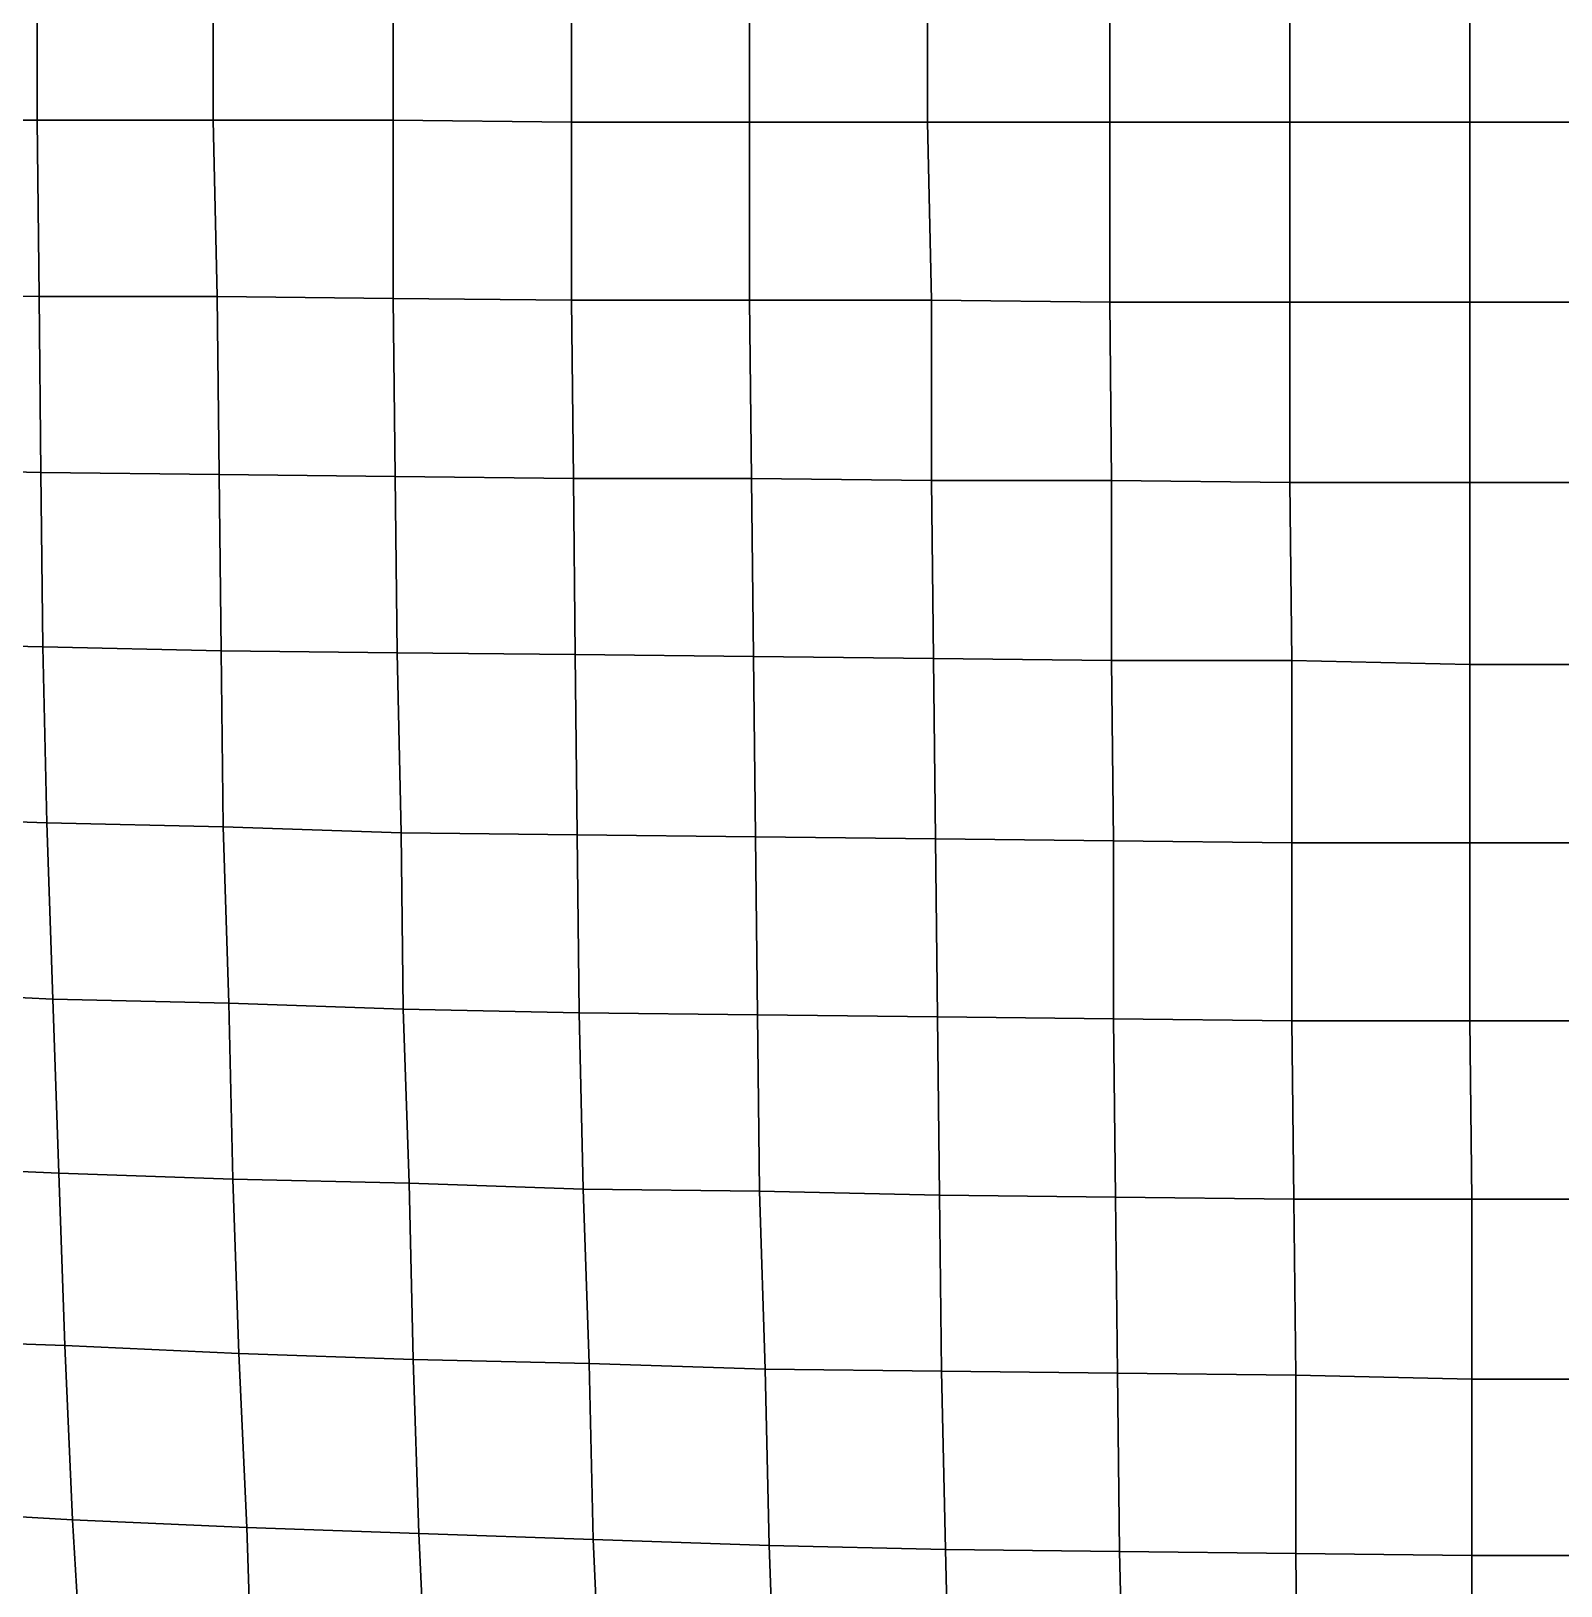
# Model space of a CAD drawing. Extents: x -15.4 to 15.4, y -15.4 to 15.4.
# Drawn here: x -7.73 to 0, y -7.85 to 0 of the extents above; entities that cross this region are included whole.
import ezdxf

# ---------------------------------------------------------------- set-up
doc = ezdxf.new("R2010")
doc.units = 0

msp = doc.modelspace()

# ---------------------------------------------------------------- linework, layer by layer
at = {"layer": 'Polylines'}
for p, q in [((-7.7, -0.45, 34.14), (-7.7, 0.45, 34.14)), ((-7.7, 0.45, 34.14), (-7.7, -0.45, 34.14)), ((-7.7, -0.45, 34.14), (-7.7, 0.45, 34.14)), ((-6.81, -0.45, 34.33), (-6.81, 0.45, 34.33)), ((-6.81, 0.45, 34.33), (-6.81, -0.45, 34.33)), ((-6.81, 0.45, 34.33), (-6.81, -0.45, 34.33)), ((-5.9, -0.45, 34.5), (-5.9, 0.45, 34.5)), ((-5.9, 0.45, 34.5), (-5.9, -0.45, 34.5)), ((-5.9, -0.45, 34.5), (-5.9, 0.45, 34.5)), ((-5, -0.46, 34.64), (-5, 0.46, 34.64)), ((-5, 0.46, 34.64), (-5, -0.46, 34.64)), ((-5, 0.46, 34.64), (-5, -0.46, 34.64)), ((-4.1, -0.46, 34.75), (-4.1, 0.46, 34.75)), ((-4.1, 0.46, 34.75), (-4.1, -0.46, 34.75)), ((-4.1, -0.46, 34.75), (-4.1, 0.46, 34.75)), ((-3.2, -0.46, 34.86), (-3.2, 0.46, 34.86)), ((-3.2, 0.46, 34.86), (-3.2, -0.46, 34.86)), ((-3.2, 0.46, 34.86), (-3.2, -0.46, 34.86)), ((-2.28, -0.46, 34.92), (-2.28, 0.46, 34.92)), ((-2.28, 0.46, 34.92), (-2.28, -0.46, 34.92)), ((-2.28, -0.46, 34.92), (-2.28, 0.46, 34.92)), ((-1.37, -0.46, 34.97), (-1.37, 0.46, 34.97)), ((-1.37, 0.46, 34.97), (-1.37, -0.46, 34.97)), ((-1.37, 0.46, 34.97), (-1.37, -0.46, 34.97)), ((-0.46, -0.46, 34.99), (-0.46, 0.46, 34.99)), ((-0.46, 0.46, 34.99), (-0.46, -0.46, 34.99)), ((-0.46, 0.46, 35), (-0.46, -0.46, 34.99)), ((-7.7, -0.45, 34.14), (-8.58, -0.45, 33.93)), ((-8.58, -0.45, 33.93), (-7.7, -0.45, 34.14)), ((-7.7, -0.45, 34.14), (-8.58, -0.45, 33.93)), ((-7.7, -0.45, 34.14), (-7.69, -1.34, 34.12)), ((-6.81, -0.45, 34.33), (-7.7, -0.45, 34.14)), ((-7.69, -1.34, 34.12), (-7.7, -0.45, 34.14)), ((-7.7, -0.45, 34.14), (-6.81, -0.45, 34.33)), ((-7.69, -1.34, 34.12), (-7.7, -0.45, 34.14)), ((-6.81, -0.45, 34.33), (-7.7, -0.45, 34.14)), ((-6.81, -0.45, 34.33), (-6.79, -1.34, 34.31)), ((-5.9, -0.45, 34.5), (-6.81, -0.45, 34.33)), ((-6.79, -1.34, 34.31), (-6.81, -0.45, 34.33)), ((-6.81, -0.45, 34.33), (-5.9, -0.45, 34.5)), ((-6.81, -0.45, 34.33), (-6.79, -1.34, 34.31)), ((-5.9, -0.45, 34.5), (-6.81, -0.45, 34.33)), ((-5.9, -0.45, 34.5), (-5.9, -1.35, 34.48)), ((-5, -0.46, 34.64), (-5.9, -0.45, 34.5)), ((-5.9, -1.35, 34.48), (-5.9, -0.45, 34.5)), ((-5.9, -0.45, 34.5), (-5, -0.46, 34.64)), ((-5.9, -1.35, 34.48), (-5.9, -0.45, 34.5)), ((-5, -0.46, 34.64), (-5.9, -0.45, 34.5)), ((-5, -0.46, 34.64), (-5, -1.36, 34.62)), ((-4.1, -0.46, 34.75), (-5, -0.46, 34.64)), ((-5, -1.36, 34.62), (-5, -0.46, 34.64)), ((-5, -0.46, 34.64), (-4.1, -0.46, 34.75)), ((-5, -0.46, 34.64), (-5, -1.36, 34.62)), ((-4.1, -0.46, 34.75), (-5, -0.46, 34.64)), ((-4.1, -0.46, 34.75), (-4.1, -1.36, 34.73)), ((-3.2, -0.46, 34.86), (-4.1, -0.46, 34.75)), ((-4.1, -1.36, 34.73), (-4.1, -0.46, 34.75)), ((-4.1, -0.46, 34.75), (-3.2, -0.46, 34.86)), ((-4.1, -1.36, 34.73), (-4.1, -0.46, 34.75)), ((-3.2, -0.46, 34.86), (-4.1, -0.46, 34.75)), ((-3.2, -0.46, 34.86), (-3.18, -1.36, 34.83)), ((-2.28, -0.46, 34.92), (-3.2, -0.46, 34.86)), ((-3.18, -1.36, 34.83), (-3.2, -0.46, 34.86)), ((-3.2, -0.46, 34.86), (-2.28, -0.46, 34.92)), ((-3.2, -0.46, 34.86), (-3.18, -1.36, 34.83)), ((-2.28, -0.46, 34.92), (-3.2, -0.46, 34.86)), ((-2.28, -0.46, 34.92), (-2.28, -1.37, 34.9)), ((-1.37, -0.46, 34.97), (-2.28, -0.46, 34.92)), ((-2.28, -1.37, 34.9), (-2.28, -0.46, 34.92)), ((-2.28, -0.46, 34.92), (-1.37, -0.46, 34.97)), ((-2.28, -1.37, 34.9), (-2.28, -0.46, 34.92)), ((-1.37, -0.46, 34.97), (-2.28, -0.46, 34.92)), ((-1.37, -0.46, 34.97), (-1.37, -1.37, 34.95)), ((-0.46, -0.46, 34.99), (-1.37, -0.46, 34.97)), ((-1.37, -1.37, 34.95), (-1.37, -0.46, 34.97)), ((-1.37, -0.46, 34.97), (-0.46, -0.46, 34.99)), ((-1.37, -0.46, 34.97), (-1.37, -1.37, 34.95)), ((-0.46, -0.46, 34.99), (-1.37, -0.46, 34.97)), ((-0.46, -0.46, 34.99), (-0.46, -1.37, 34.97)), ((0.46, -0.46, 34.99), (-0.46, -0.46, 34.99)), ((-0.46, -1.37, 34.97), (-0.46, -0.46, 34.99)), ((-0.46, -0.46, 34.99), (0.46, -0.46, 34.99)), ((-0.46, -0.46, 34.99), (-0.46, -1.37, 34.97)), ((0.46, -0.46, 35), (-0.46, -0.46, 34.99)), ((-7.69, -1.34, 34.12), (-8.58, -1.33, 33.91)), ((-8.58, -1.33, 33.91), (-7.69, -1.34, 34.12)), ((-7.69, -1.34, 34.12), (-8.58, -1.33, 33.91)), ((-7.68, -2.23, 34.07), (-7.69, -1.34, 34.12)), ((-6.79, -1.34, 34.31), (-7.69, -1.34, 34.12)), ((-7.69, -1.34, 34.12), (-7.68, -2.23, 34.07)), ((-7.69, -1.34, 34.12), (-6.79, -1.34, 34.31)), ((-7.68, -2.23, 34.07), (-7.69, -1.34, 34.12)), ((-6.79, -1.34, 34.31), (-7.69, -1.34, 34.12)), ((-6.78, -2.24, 34.26), (-6.79, -1.34, 34.31)), ((-5.9, -1.35, 34.48), (-6.79, -1.34, 34.31)), ((-6.79, -1.34, 34.31), (-6.78, -2.24, 34.26)), ((-6.79, -1.34, 34.31), (-5.9, -1.35, 34.48)), ((-6.79, -1.34, 34.31), (-6.78, -2.24, 34.26)), ((-5.9, -1.35, 34.48), (-6.79, -1.34, 34.31)), ((-5.89, -2.25, 34.42), (-5.9, -1.35, 34.48)), ((-5, -1.36, 34.62), (-5.9, -1.35, 34.48)), ((-5.9, -1.35, 34.48), (-5.89, -2.25, 34.42)), ((-5.9, -1.35, 34.48), (-5, -1.36, 34.62)), ((-5.89, -2.25, 34.42), (-5.9, -1.35, 34.48)), ((-5, -1.36, 34.62), (-5.9, -1.35, 34.48)), ((-4.99, -2.26, 34.57), (-5, -1.36, 34.62)), ((-4.1, -1.36, 34.73), (-5, -1.36, 34.62)), ((-5, -1.36, 34.62), (-4.99, -2.26, 34.57)), ((-5, -1.36, 34.62), (-4.1, -1.36, 34.73)), ((-5, -1.36, 34.62), (-4.99, -2.26, 34.57)), ((-4.1, -1.36, 34.73), (-5, -1.36, 34.62)), ((-4.09, -2.26, 34.69), (-4.1, -1.36, 34.73)), ((-3.18, -1.36, 34.83), (-4.1, -1.36, 34.73)), ((-4.1, -1.36, 34.73), (-4.09, -2.26, 34.69)), ((-4.1, -1.36, 34.73), (-3.18, -1.36, 34.83)), ((-4.09, -2.26, 34.69), (-4.1, -1.36, 34.73)), ((-3.18, -1.36, 34.83), (-4.1, -1.36, 34.73)), ((-3.18, -2.27, 34.78), (-3.18, -1.36, 34.83)), ((-2.28, -1.37, 34.9), (-3.18, -1.36, 34.83)), ((-3.18, -1.36, 34.83), (-3.18, -2.27, 34.78)), ((-3.18, -1.36, 34.83), (-2.28, -1.37, 34.9)), ((-3.18, -1.36, 34.83), (-3.18, -2.27, 34.78)), ((-2.28, -1.37, 34.9), (-3.18, -1.36, 34.83)), ((-2.27, -2.27, 34.86), (-2.28, -1.37, 34.9)), ((-1.37, -1.37, 34.95), (-2.28, -1.37, 34.9)), ((-2.28, -1.37, 34.9), (-2.27, -2.27, 34.86)), ((-2.28, -1.37, 34.9), (-1.37, -1.37, 34.95)), ((-2.27, -2.27, 34.86), (-2.28, -1.37, 34.9)), ((-1.37, -1.37, 34.95), (-2.28, -1.37, 34.9)), ((-1.37, -2.28, 34.9), (-1.37, -1.37, 34.95)), ((-0.46, -1.37, 34.97), (-1.37, -1.37, 34.95)), ((-1.37, -1.37, 34.95), (-1.37, -2.28, 34.9)), ((-1.37, -1.37, 34.95), (-0.46, -1.37, 34.97)), ((-1.37, -1.37, 34.95), (-1.37, -2.28, 34.9)), ((-0.46, -1.37, 34.97), (-1.37, -1.37, 34.95)), ((-0.46, -2.28, 34.92), (-0.46, -1.37, 34.97)), ((0.46, -1.37, 34.97), (-0.46, -1.37, 34.97)), ((-0.46, -1.37, 34.97), (-0.46, -2.28, 34.92)), ((-0.46, -1.37, 34.97), (0.46, -1.37, 34.97)), ((-0.46, -1.37, 34.97), (-0.46, -2.28, 34.92)), ((0.46, -1.37, 34.97), (-0.46, -1.37, 34.97)), ((-7.68, -2.23, 34.07), (-8.57, -2.21, 33.86)), ((-8.57, -2.21, 33.86), (-7.68, -2.23, 34.07)), ((-8.57, -2.21, 33.86), (-7.68, -2.23, 34.07)), ((-7.68, -2.23, 34.07), (-7.67, -3.11, 34.01)), ((-6.78, -2.24, 34.26), (-7.68, -2.23, 34.07)), ((-7.67, -3.11, 34.01), (-7.68, -2.23, 34.07)), ((-7.68, -2.23, 34.07), (-6.78, -2.24, 34.26)), ((-7.67, -3.11, 34.01), (-7.68, -2.23, 34.07)), ((-7.68, -2.23, 34.07), (-6.78, -2.24, 34.26)), ((-6.78, -2.24, 34.26), (-6.77, -3.13, 34.2)), ((-5.89, -2.25, 34.42), (-6.78, -2.24, 34.26)), ((-6.77, -3.13, 34.2), (-6.78, -2.24, 34.26)), ((-6.78, -2.24, 34.26), (-5.89, -2.25, 34.42)), ((-6.78, -2.24, 34.26), (-6.77, -3.13, 34.2)), ((-6.78, -2.24, 34.26), (-5.89, -2.25, 34.42)), ((-5.89, -2.25, 34.42), (-5.88, -3.14, 34.36)), ((-4.99, -2.26, 34.57), (-5.89, -2.25, 34.42)), ((-5.88, -3.14, 34.36), (-5.89, -2.25, 34.42)), ((-5.89, -2.25, 34.42), (-4.99, -2.26, 34.57)), ((-5.88, -3.14, 34.36), (-5.89, -2.25, 34.42)), ((-5.89, -2.25, 34.42), (-4.99, -2.26, 34.57)), ((-4.99, -2.26, 34.57), (-4.98, -3.15, 34.5)), ((-4.09, -2.26, 34.69), (-4.99, -2.26, 34.57)), ((-4.98, -3.15, 34.5), (-4.99, -2.26, 34.57)), ((-4.99, -2.26, 34.57), (-4.09, -2.26, 34.69)), ((-4.99, -2.26, 34.57), (-4.98, -3.15, 34.5)), ((-4.99, -2.26, 34.57), (-4.09, -2.26, 34.69)), ((-4.09, -2.26, 34.69), (-4.08, -3.16, 34.62)), ((-3.18, -2.27, 34.78), (-4.09, -2.26, 34.69)), ((-4.08, -3.16, 34.62), (-4.09, -2.26, 34.69)), ((-4.09, -2.26, 34.69), (-3.18, -2.27, 34.78)), ((-4.08, -3.16, 34.62), (-4.09, -2.26, 34.69)), ((-4.09, -2.26, 34.69), (-3.18, -2.27, 34.78)), ((-3.18, -2.27, 34.78), (-3.17, -3.17, 34.71)), ((-2.27, -2.27, 34.86), (-3.18, -2.27, 34.78)), ((-3.17, -3.17, 34.71), (-3.18, -2.27, 34.78)), ((-3.18, -2.27, 34.78), (-2.27, -2.27, 34.86)), ((-3.18, -2.27, 34.78), (-3.17, -3.17, 34.71)), ((-3.18, -2.27, 34.78), (-2.27, -2.27, 34.86)), ((-2.27, -2.27, 34.86), (-2.27, -3.18, 34.78)), ((-1.37, -2.28, 34.9), (-2.27, -2.27, 34.86)), ((-2.27, -3.18, 34.78), (-2.27, -2.27, 34.86)), ((-2.27, -2.27, 34.86), (-1.37, -2.28, 34.9)), ((-2.27, -3.18, 34.78), (-2.27, -2.27, 34.86)), ((-2.27, -2.27, 34.86), (-1.37, -2.28, 34.9)), ((-1.37, -2.28, 34.9), (-1.36, -3.18, 34.83)), ((-0.46, -2.28, 34.92), (-1.37, -2.28, 34.9)), ((-1.36, -3.18, 34.83), (-1.37, -2.28, 34.9)), ((-1.37, -2.28, 34.9), (-0.46, -2.28, 34.92)), ((-1.37, -2.28, 34.9), (-1.36, -3.18, 34.83)), ((-1.37, -2.28, 34.9), (-0.46, -2.28, 34.92)), ((-0.46, -2.28, 34.92), (-0.46, -3.2, 34.86)), ((0.46, -2.28, 34.92), (-0.46, -2.28, 34.92)), ((-0.46, -3.2, 34.86), (-0.46, -2.28, 34.92)), ((-0.46, -2.28, 34.92), (0.46, -2.28, 34.92)), ((-0.46, -2.28, 34.92), (-0.46, -3.2, 34.86)), ((-0.46, -2.28, 34.92), (0.46, -2.28, 34.92)), ((-7.67, -3.11, 34.01), (-8.55, -3.09, 33.8)), ((-8.55, -3.09, 33.8), (-7.67, -3.11, 34.01)), ((-7.67, -3.11, 34.01), (-8.55, -3.09, 33.8)), ((-7.65, -4, 33.92), (-7.67, -3.11, 34.01)), ((-6.77, -3.13, 34.2), (-7.67, -3.11, 34.01)), ((-7.67, -3.11, 34.01), (-7.65, -4, 33.92)), ((-7.67, -3.11, 34.01), (-6.77, -3.13, 34.2)), ((-7.65, -4, 33.92), (-7.67, -3.11, 34.01)), ((-6.77, -3.13, 34.2), (-7.67, -3.11, 34.01)), ((-6.76, -4.02, 34.11), (-6.77, -3.13, 34.2)), ((-5.88, -3.14, 34.36), (-6.77, -3.13, 34.2)), ((-6.77, -3.13, 34.2), (-6.76, -4.02, 34.11)), ((-6.77, -3.13, 34.2), (-5.88, -3.14, 34.36)), ((-6.77, -3.13, 34.2), (-6.76, -4.02, 34.11)), ((-5.88, -3.14, 34.36), (-6.77, -3.13, 34.2)), ((-5.86, -4.05, 34.27), (-5.88, -3.14, 34.36)), ((-4.98, -3.15, 34.5), (-5.88, -3.14, 34.36)), ((-5.88, -3.14, 34.36), (-5.86, -4.05, 34.27)), ((-5.88, -3.14, 34.36), (-4.98, -3.15, 34.5)), ((-5.86, -4.05, 34.27), (-5.88, -3.14, 34.36)), ((-4.98, -3.15, 34.5), (-5.88, -3.14, 34.36)), ((-4.97, -4.06, 34.4), (-4.98, -3.15, 34.5)), ((-4.08, -3.16, 34.62), (-4.98, -3.15, 34.5)), ((-4.98, -3.15, 34.5), (-4.97, -4.06, 34.4)), ((-4.98, -3.15, 34.5), (-4.08, -3.16, 34.62)), ((-4.98, -3.15, 34.5), (-4.97, -4.06, 34.4)), ((-4.08, -3.16, 34.62), (-4.98, -3.15, 34.5)), ((-4.07, -4.07, 34.53), (-4.08, -3.16, 34.62)), ((-3.17, -3.17, 34.71), (-4.08, -3.16, 34.62)), ((-4.08, -3.16, 34.62), (-4.07, -4.07, 34.53)), ((-4.08, -3.16, 34.62), (-3.17, -3.17, 34.71)), ((-4.07, -4.07, 34.53), (-4.08, -3.16, 34.62)), ((-3.17, -3.17, 34.71), (-4.08, -3.16, 34.62)), ((-3.16, -4.08, 34.62), (-3.17, -3.17, 34.71)), ((-2.27, -3.18, 34.78), (-3.17, -3.17, 34.71)), ((-3.17, -3.17, 34.71), (-3.16, -4.08, 34.62)), ((-3.17, -3.17, 34.71), (-2.27, -3.18, 34.78)), ((-3.17, -3.17, 34.71), (-3.16, -4.08, 34.62)), ((-2.27, -3.18, 34.78), (-3.17, -3.17, 34.71)), ((-2.26, -4.09, 34.69), (-2.27, -3.18, 34.78)), ((-1.36, -3.18, 34.83), (-2.27, -3.18, 34.78)), ((-2.27, -3.18, 34.78), (-2.26, -4.09, 34.69)), ((-2.27, -3.18, 34.78), (-1.36, -3.18, 34.83)), ((-2.26, -4.09, 34.69), (-2.27, -3.18, 34.78)), ((-1.36, -3.18, 34.83), (-2.27, -3.18, 34.78)), ((-1.36, -4.1, 34.73), (-1.36, -3.18, 34.83)), ((-0.46, -3.2, 34.86), (-1.36, -3.18, 34.83)), ((-1.36, -3.18, 34.83), (-1.36, -4.1, 34.73)), ((-1.36, -3.18, 34.83), (-0.46, -3.2, 34.86)), ((-1.36, -3.18, 34.83), (-1.36, -4.1, 34.73)), ((-0.46, -3.2, 34.86), (-1.36, -3.18, 34.83)), ((-0.46, -4.1, 34.75), (-0.46, -3.2, 34.86)), ((0.46, -3.2, 34.86), (-0.46, -3.2, 34.86)), ((-0.46, -3.2, 34.86), (-0.46, -4.1, 34.75)), ((-0.46, -3.2, 34.86), (0.46, -3.2, 34.86)), ((-0.46, -3.2, 34.86), (-0.46, -4.1, 34.75)), ((0.46, -3.2, 34.86), (-0.46, -3.2, 34.86)), ((-7.65, -4, 33.92), (-8.53, -3.97, 33.71)), ((-8.53, -3.97, 33.71), (-7.65, -4, 33.92)), ((-8.53, -3.97, 33.71), (-7.65, -4, 33.92)), ((-7.65, -4, 33.92), (-7.62, -4.89, 33.81)), ((-6.76, -4.02, 34.11), (-7.65, -4, 33.92)), ((-7.62, -4.89, 33.81), (-7.65, -4, 33.92)), ((-7.65, -4, 33.92), (-6.76, -4.02, 34.11)), ((-7.62, -4.89, 33.81), (-7.65, -4, 33.92)), ((-7.65, -4, 33.92), (-6.76, -4.02, 34.11)), ((-6.76, -4.02, 34.11), (-6.73, -4.91, 33.99)), ((-5.86, -4.05, 34.27), (-6.76, -4.02, 34.11)), ((-6.73, -4.91, 33.99), (-6.76, -4.02, 34.11)), ((-6.76, -4.02, 34.11), (-5.86, -4.05, 34.27)), ((-6.76, -4.02, 34.11), (-6.73, -4.91, 33.99)), ((-6.76, -4.02, 34.11), (-5.86, -4.05, 34.27)), ((-5.86, -4.05, 34.27), (-5.85, -4.94, 34.16)), ((-4.97, -4.06, 34.4), (-5.86, -4.05, 34.27)), ((-5.85, -4.94, 34.16), (-5.86, -4.05, 34.27)), ((-5.86, -4.05, 34.27), (-4.97, -4.06, 34.4)), ((-5.85, -4.94, 34.16), (-5.86, -4.05, 34.27)), ((-5.86, -4.05, 34.27), (-4.97, -4.06, 34.4)), ((-4.97, -4.06, 34.4), (-4.96, -4.96, 34.29)), ((-4.07, -4.07, 34.53), (-4.97, -4.06, 34.4)), ((-4.96, -4.96, 34.29), (-4.97, -4.06, 34.4)), ((-4.97, -4.06, 34.4), (-4.07, -4.07, 34.53)), ((-4.97, -4.06, 34.4), (-4.96, -4.96, 34.29)), ((-4.97, -4.06, 34.4), (-4.07, -4.07, 34.53)), ((-4.07, -4.07, 34.53), (-4.06, -4.97, 34.4)), ((-3.16, -4.08, 34.62), (-4.07, -4.07, 34.53)), ((-4.06, -4.97, 34.4), (-4.07, -4.07, 34.53)), ((-4.07, -4.07, 34.53), (-3.16, -4.08, 34.62)), ((-4.06, -4.97, 34.4), (-4.07, -4.07, 34.53)), ((-4.07, -4.07, 34.53), (-3.16, -4.08, 34.62)), ((-3.16, -4.08, 34.62), (-3.15, -4.98, 34.5)), ((-2.26, -4.09, 34.69), (-3.16, -4.08, 34.62)), ((-3.15, -4.98, 34.5), (-3.16, -4.08, 34.62)), ((-3.16, -4.08, 34.62), (-2.26, -4.09, 34.69)), ((-3.16, -4.08, 34.62), (-3.15, -4.98, 34.5)), ((-3.16, -4.08, 34.62), (-2.26, -4.09, 34.69)), ((-2.26, -4.09, 34.69), (-2.26, -4.99, 34.57)), ((-1.36, -4.1, 34.73), (-2.26, -4.09, 34.69)), ((-2.26, -4.99, 34.57), (-2.26, -4.09, 34.69)), ((-2.26, -4.09, 34.69), (-1.36, -4.1, 34.73)), ((-2.26, -4.99, 34.57), (-2.26, -4.09, 34.69)), ((-2.26, -4.09, 34.69), (-1.36, -4.1, 34.73)), ((-1.36, -4.1, 34.73), (-1.36, -5, 34.62)), ((-0.46, -4.1, 34.75), (-1.36, -4.1, 34.73)), ((-1.36, -5, 34.62), (-1.36, -4.1, 34.73)), ((-1.36, -4.1, 34.73), (-0.46, -4.1, 34.75)), ((-1.36, -4.1, 34.73), (-1.36, -5, 34.62)), ((-1.36, -4.1, 34.73), (-0.46, -4.1, 34.75)), ((0.46, -4.1, 34.75), (-0.46, -4.1, 34.75)), ((-0.46, -4.1, 34.75), (-0.46, -5, 34.64)), ((-0.46, -5, 34.64), (-0.46, -4.1, 34.75)), ((-0.46, -4.1, 34.75), (0.46, -4.1, 34.75)), ((-0.46, -4.1, 34.75), (-0.46, -5, 34.64)), ((-0.46, -4.1, 34.75), (0.46, -4.1, 34.75)), ((-7.62, -4.89, 33.81), (-8.51, -4.85, 33.6)), ((-8.51, -4.85, 33.6), (-7.62, -4.89, 33.81)), ((-7.62, -4.89, 33.81), (-8.51, -4.85, 33.6)), ((-7.59, -5.77, 33.67), (-7.62, -4.89, 33.81)), ((-6.73, -4.91, 33.99), (-7.62, -4.89, 33.81)), ((-7.62, -4.89, 33.81), (-7.59, -5.77, 33.67)), ((-7.62, -4.89, 33.81), (-6.73, -4.91, 33.99)), ((-7.59, -5.77, 33.67), (-7.62, -4.89, 33.81)), ((-6.73, -4.91, 33.99), (-7.62, -4.89, 33.81)), ((-6.71, -5.8, 33.86), (-6.73, -4.91, 33.99)), ((-5.85, -4.94, 34.16), (-6.73, -4.91, 33.99)), ((-6.73, -4.91, 33.99), (-6.71, -5.8, 33.86)), ((-6.73, -4.91, 33.99), (-5.85, -4.94, 34.16)), ((-6.73, -4.91, 33.99), (-6.71, -5.8, 33.86)), ((-5.85, -4.94, 34.16), (-6.73, -4.91, 33.99)), ((-5.82, -5.82, 34.01), (-5.85, -4.94, 34.16)), ((-4.96, -4.96, 34.29), (-5.85, -4.94, 34.16)), ((-5.85, -4.94, 34.16), (-5.82, -5.82, 34.01)), ((-5.85, -4.94, 34.16), (-4.96, -4.96, 34.29)), ((-5.82, -5.82, 34.01), (-5.85, -4.94, 34.16)), ((-4.96, -4.96, 34.29), (-5.85, -4.94, 34.16)), ((-4.94, -5.85, 34.16), (-4.96, -4.96, 34.29)), ((-4.06, -4.97, 34.4), (-4.96, -4.96, 34.29)), ((-4.96, -4.96, 34.29), (-4.94, -5.85, 34.16)), ((-4.96, -4.96, 34.29), (-4.06, -4.97, 34.4)), ((-4.96, -4.96, 34.29), (-4.94, -5.85, 34.16)), ((-4.06, -4.97, 34.4), (-4.96, -4.96, 34.29)), ((-4.05, -5.86, 34.27), (-4.06, -4.97, 34.4)), ((-3.15, -4.98, 34.5), (-4.06, -4.97, 34.4)), ((-4.06, -4.97, 34.4), (-4.05, -5.86, 34.27)), ((-4.06, -4.97, 34.4), (-3.15, -4.98, 34.5)), ((-4.05, -5.86, 34.27), (-4.06, -4.97, 34.4)), ((-3.15, -4.98, 34.5), (-4.06, -4.97, 34.4)), ((-3.14, -5.88, 34.36), (-3.15, -4.98, 34.5)), ((-2.26, -4.99, 34.57), (-3.15, -4.98, 34.5)), ((-3.15, -4.98, 34.5), (-3.14, -5.88, 34.36)), ((-3.15, -4.98, 34.5), (-2.26, -4.99, 34.57)), ((-3.15, -4.98, 34.5), (-3.14, -5.88, 34.36)), ((-2.26, -4.99, 34.57), (-3.15, -4.98, 34.5)), ((-2.25, -5.89, 34.42), (-2.26, -4.99, 34.57)), ((-1.36, -5, 34.62), (-2.26, -4.99, 34.57)), ((-2.26, -4.99, 34.57), (-2.25, -5.89, 34.42)), ((-2.26, -4.99, 34.57), (-1.36, -5, 34.62)), ((-2.25, -5.89, 34.42), (-2.26, -4.99, 34.57)), ((-1.36, -5, 34.62), (-2.26, -4.99, 34.57)), ((-1.35, -5.9, 34.48), (-1.36, -5, 34.62)), ((-0.46, -5, 34.64), (-1.36, -5, 34.62)), ((-1.36, -5, 34.62), (-1.35, -5.9, 34.48)), ((-1.36, -5, 34.62), (-0.46, -5, 34.64)), ((-1.36, -5, 34.62), (-1.35, -5.9, 34.48)), ((-0.46, -5, 34.64), (-1.36, -5, 34.62)), ((-0.45, -5.9, 34.5), (-0.46, -5, 34.64)), ((0.46, -5, 34.64), (-0.46, -5, 34.64)), ((-0.46, -5, 34.64), (-0.45, -5.9, 34.5)), ((-0.46, -5, 34.64), (0.46, -5, 34.64)), ((-0.46, -5, 34.64), (-0.45, -5.9, 34.5)), ((0.46, -5, 34.64), (-0.46, -5, 34.64)), ((-7.59, -5.77, 33.67), (-8.46, -5.73, 33.47)), ((-8.46, -5.73, 33.47), (-7.59, -5.77, 33.67)), ((-8.46, -5.73, 33.47), (-7.59, -5.77, 33.67)), ((-7.59, -5.77, 33.67), (-7.56, -6.64, 33.52)), ((-6.71, -5.8, 33.86), (-7.59, -5.77, 33.67)), ((-7.56, -6.64, 33.52), (-7.59, -5.77, 33.67)), ((-7.59, -5.77, 33.67), (-6.71, -5.8, 33.86)), ((-7.56, -6.64, 33.52), (-7.59, -5.77, 33.67)), ((-7.59, -5.77, 33.67), (-6.71, -5.8, 33.86)), ((-6.71, -5.8, 33.86), (-6.68, -6.68, 33.7)), ((-5.82, -5.82, 34.01), (-6.71, -5.8, 33.86)), ((-6.68, -6.68, 33.7), (-6.71, -5.8, 33.86)), ((-6.71, -5.8, 33.86), (-5.82, -5.82, 34.01)), ((-6.71, -5.8, 33.86), (-6.68, -6.68, 33.7)), ((-6.71, -5.8, 33.86), (-5.82, -5.82, 34.01)), ((-5.82, -5.82, 34.01), (-5.8, -6.71, 33.86)), ((-4.94, -5.85, 34.16), (-5.82, -5.82, 34.01)), ((-5.8, -6.71, 33.86), (-5.82, -5.82, 34.01)), ((-5.82, -5.82, 34.01), (-4.94, -5.85, 34.16)), ((-5.8, -6.71, 33.86), (-5.82, -5.82, 34.01)), ((-5.82, -5.82, 34.01), (-4.94, -5.85, 34.16)), ((-4.94, -5.85, 34.16), (-4.91, -6.73, 33.99)), ((-4.05, -5.86, 34.27), (-4.94, -5.85, 34.16)), ((-4.91, -6.73, 33.99), (-4.94, -5.85, 34.16)), ((-4.94, -5.85, 34.16), (-4.05, -5.86, 34.27)), ((-4.94, -5.85, 34.16), (-4.91, -6.73, 33.99)), ((-4.94, -5.85, 34.16), (-4.05, -5.86, 34.27)), ((-4.05, -5.86, 34.27), (-4.02, -6.76, 34.11)), ((-3.14, -5.88, 34.36), (-4.05, -5.86, 34.27)), ((-4.02, -6.76, 34.11), (-4.05, -5.86, 34.27)), ((-4.05, -5.86, 34.27), (-3.14, -5.88, 34.36)), ((-4.02, -6.76, 34.11), (-4.05, -5.86, 34.27)), ((-4.05, -5.86, 34.27), (-3.14, -5.88, 34.36)), ((-3.14, -5.88, 34.36), (-3.13, -6.77, 34.2)), ((-2.25, -5.89, 34.42), (-3.14, -5.88, 34.36)), ((-3.13, -6.77, 34.2), (-3.14, -5.88, 34.36)), ((-3.14, -5.88, 34.36), (-2.25, -5.89, 34.42)), ((-3.14, -5.88, 34.36), (-3.13, -6.77, 34.2)), ((-3.14, -5.88, 34.36), (-2.25, -5.89, 34.42)), ((-2.25, -5.89, 34.42), (-2.24, -6.78, 34.26)), ((-1.35, -5.9, 34.48), (-2.25, -5.89, 34.42)), ((-2.24, -6.78, 34.26), (-2.25, -5.89, 34.42)), ((-2.25, -5.89, 34.42), (-1.35, -5.9, 34.48)), ((-2.24, -6.78, 34.26), (-2.25, -5.89, 34.42)), ((-2.25, -5.89, 34.42), (-1.35, -5.9, 34.48)), ((-1.35, -5.9, 34.48), (-1.34, -6.79, 34.31)), ((-0.45, -5.9, 34.5), (-1.35, -5.9, 34.48)), ((-1.34, -6.79, 34.31), (-1.35, -5.9, 34.48)), ((-1.35, -5.9, 34.48), (-0.45, -5.9, 34.5)), ((-1.35, -5.9, 34.48), (-1.34, -6.79, 34.31)), ((-1.35, -5.9, 34.48), (-0.45, -5.9, 34.5)), ((0.45, -5.9, 34.5), (-0.45, -5.9, 34.5)), ((-0.45, -5.9, 34.5), (-0.45, -6.81, 34.33)), ((-0.45, -6.81, 34.33), (-0.45, -5.9, 34.5)), ((-0.45, -5.9, 34.5), (0.45, -5.9, 34.5)), ((-0.45, -5.9, 34.5), (-0.45, -6.81, 34.33)), ((-0.45, -5.9, 34.5), (0.45, -5.9, 34.5)), ((-7.56, -6.64, 33.52), (-8.43, -6.61, 33.32)), ((-8.43, -6.61, 33.32), (-7.56, -6.64, 33.52)), ((-7.56, -6.64, 33.52), (-8.43, -6.61, 33.32)), ((-7.52, -7.52, 33.35), (-7.56, -6.64, 33.52)), ((-6.68, -6.68, 33.7), (-7.56, -6.64, 33.52)), ((-7.56, -6.64, 33.52), (-7.52, -7.52, 33.35)), ((-7.56, -6.64, 33.52), (-6.68, -6.68, 33.7)), ((-7.52, -7.52, 33.35), (-7.56, -6.64, 33.52)), ((-6.68, -6.68, 33.7), (-7.56, -6.64, 33.52)), ((-6.64, -7.56, 33.52), (-6.68, -6.68, 33.7)), ((-5.8, -6.71, 33.86), (-6.68, -6.68, 33.7)), ((-6.68, -6.68, 33.7), (-6.64, -7.56, 33.52)), ((-6.68, -6.68, 33.7), (-5.8, -6.71, 33.86)), ((-6.68, -6.68, 33.7), (-6.64, -7.56, 33.52)), ((-5.8, -6.71, 33.86), (-6.68, -6.68, 33.7)), ((-5.77, -7.59, 33.67), (-5.8, -6.71, 33.86)), ((-4.91, -6.73, 33.99), (-5.8, -6.71, 33.86)), ((-5.8, -6.71, 33.86), (-5.77, -7.59, 33.67)), ((-5.8, -6.71, 33.86), (-4.91, -6.73, 33.99)), ((-5.77, -7.59, 33.67), (-5.8, -6.71, 33.86)), ((-4.91, -6.73, 33.99), (-5.8, -6.71, 33.86)), ((-4.89, -7.62, 33.81), (-4.91, -6.73, 33.99)), ((-4.02, -6.76, 34.11), (-4.91, -6.73, 33.99)), ((-4.91, -6.73, 33.99), (-4.89, -7.62, 33.81)), ((-4.91, -6.73, 33.99), (-4.02, -6.76, 34.11)), ((-4.91, -6.73, 33.99), (-4.89, -7.62, 33.81)), ((-4.02, -6.76, 34.11), (-4.91, -6.73, 33.99)), ((-4, -7.65, 33.92), (-4.02, -6.76, 34.11)), ((-3.13, -6.77, 34.2), (-4.02, -6.76, 34.11)), ((-4.02, -6.76, 34.11), (-4, -7.65, 33.92)), ((-4.02, -6.76, 34.11), (-3.13, -6.77, 34.2)), ((-4, -7.65, 33.92), (-4.02, -6.76, 34.11)), ((-3.13, -6.77, 34.2), (-4.02, -6.76, 34.11)), ((-3.11, -7.67, 34.01), (-3.13, -6.77, 34.2)), ((-2.24, -6.78, 34.26), (-3.13, -6.77, 34.2)), ((-3.13, -6.77, 34.2), (-3.11, -7.67, 34.01)), ((-3.13, -6.77, 34.2), (-2.24, -6.78, 34.26)), ((-3.13, -6.77, 34.2), (-3.11, -7.67, 34.01)), ((-2.24, -6.78, 34.26), (-3.13, -6.77, 34.2)), ((-2.23, -7.68, 34.07), (-2.24, -6.78, 34.26)), ((-1.34, -6.79, 34.31), (-2.24, -6.78, 34.26)), ((-2.24, -6.78, 34.26), (-2.23, -7.68, 34.07)), ((-2.24, -6.78, 34.26), (-1.34, -6.79, 34.31)), ((-2.23, -7.68, 34.07), (-2.24, -6.78, 34.26)), ((-1.34, -6.79, 34.31), (-2.24, -6.78, 34.26)), ((-1.34, -7.69, 34.12), (-1.34, -6.79, 34.31)), ((-0.45, -6.81, 34.33), (-1.34, -6.79, 34.31)), ((-1.34, -6.79, 34.31), (-1.34, -7.69, 34.12)), ((-1.34, -6.79, 34.31), (-0.45, -6.81, 34.33)), ((-1.34, -6.79, 34.31), (-1.34, -7.69, 34.12)), ((-0.45, -6.81, 34.33), (-1.34, -6.79, 34.31)), ((-0.45, -7.7, 34.14), (-0.45, -6.81, 34.33)), ((0.45, -6.81, 34.33), (-0.45, -6.81, 34.33)), ((-0.45, -6.81, 34.33), (-0.45, -7.7, 34.14)), ((-0.45, -6.81, 34.33), (0.45, -6.81, 34.33)), ((-0.45, -6.81, 34.33), (-0.45, -7.7, 34.14)), ((0.45, -6.81, 34.33), (-0.45, -6.81, 34.33)), ((-7.52, -7.52, 33.35), (-8.39, -7.47, 33.15)), ((-8.39, -7.47, 33.15), (-7.52, -7.52, 33.35)), ((-8.39, -7.47, 33.15), (-7.52, -7.52, 33.35)), ((-7.52, -7.52, 33.35), (-7.47, -8.39, 33.15)), ((-6.64, -7.56, 33.52), (-7.52, -7.52, 33.35)), ((-7.47, -8.39, 33.15), (-7.52, -7.52, 33.35)), ((-7.52, -7.52, 33.35), (-6.64, -7.56, 33.52)), ((-7.47, -8.39, 33.15), (-7.52, -7.52, 33.35)), ((-7.52, -7.52, 33.35), (-6.64, -7.56, 33.52)), ((-6.64, -7.56, 33.52), (-6.61, -8.43, 33.32)), ((-5.77, -7.59, 33.67), (-6.64, -7.56, 33.52)), ((-6.61, -8.43, 33.32), (-6.64, -7.56, 33.52)), ((-6.64, -7.56, 33.52), (-5.77, -7.59, 33.67)), ((-6.64, -7.56, 33.52), (-6.61, -8.43, 33.32)), ((-6.64, -7.56, 33.52), (-5.77, -7.59, 33.67)), ((-5.77, -7.59, 33.67), (-5.73, -8.46, 33.47)), ((-4.89, -7.62, 33.81), (-5.77, -7.59, 33.67)), ((-5.73, -8.46, 33.47), (-5.77, -7.59, 33.67)), ((-5.77, -7.59, 33.67), (-4.89, -7.62, 33.81)), ((-5.73, -8.46, 33.47), (-5.77, -7.59, 33.67)), ((-5.77, -7.59, 33.67), (-4.89, -7.62, 33.81)), ((-4.89, -7.62, 33.81), (-4.85, -8.51, 33.6)), ((-4, -7.65, 33.92), (-4.89, -7.62, 33.81)), ((-4.85, -8.51, 33.6), (-4.89, -7.62, 33.81)), ((-4.89, -7.62, 33.81), (-4, -7.65, 33.92)), ((-4.89, -7.62, 33.81), (-4.85, -8.51, 33.6)), ((-4.89, -7.62, 33.81), (-4, -7.65, 33.92)), ((-4, -7.65, 33.92), (-3.97, -8.53, 33.71)), ((-3.11, -7.67, 34.01), (-4, -7.65, 33.92)), ((-3.97, -8.53, 33.71), (-4, -7.65, 33.92)), ((-4, -7.65, 33.92), (-3.11, -7.67, 34.01)), ((-3.97, -8.53, 33.71), (-4, -7.65, 33.92)), ((-4, -7.65, 33.92), (-3.11, -7.67, 34.01)), ((-3.11, -7.67, 34.01), (-3.09, -8.55, 33.8)), ((-2.23, -7.68, 34.07), (-3.11, -7.67, 34.01)), ((-3.09, -8.55, 33.8), (-3.11, -7.67, 34.01)), ((-3.11, -7.67, 34.01), (-2.23, -7.68, 34.07)), ((-3.11, -7.67, 34.01), (-3.09, -8.55, 33.8)), ((-3.11, -7.67, 34.01), (-2.23, -7.68, 34.07)), ((-2.23, -7.68, 34.07), (-2.21, -8.57, 33.86)), ((-1.34, -7.69, 34.12), (-2.23, -7.68, 34.07)), ((-2.21, -8.57, 33.86), (-2.23, -7.68, 34.07)), ((-2.23, -7.68, 34.07), (-1.34, -7.69, 34.12)), ((-2.21, -8.57, 33.86), (-2.23, -7.68, 34.07)), ((-2.23, -7.68, 34.07), (-1.34, -7.69, 34.12)), ((-1.34, -7.69, 34.12), (-1.33, -8.58, 33.91)), ((-0.45, -7.7, 34.14), (-1.34, -7.69, 34.12)), ((-1.33, -8.58, 33.91), (-1.34, -7.69, 34.12)), ((-1.34, -7.69, 34.12), (-0.45, -7.7, 34.14)), ((-1.34, -7.69, 34.12), (-1.33, -8.58, 33.91)), ((-1.34, -7.69, 34.12), (-0.45, -7.7, 34.14)), ((0.45, -7.7, 34.14), (-0.45, -7.7, 34.14)), ((-0.45, -7.7, 34.14), (-0.45, -8.58, 33.93)), ((-0.45, -8.58, 33.93), (-0.45, -7.7, 34.14)), ((-0.45, -7.7, 34.14), (0.45, -7.7, 34.14)), ((-0.45, -7.7, 34.14), (-0.45, -8.58, 33.93)), ((-0.45, -7.7, 34.14), (0.45, -7.7, 34.14))]:
    msp.add_line(p, q, dxfattribs=at)

doc.saveas('drawing.dxf')
